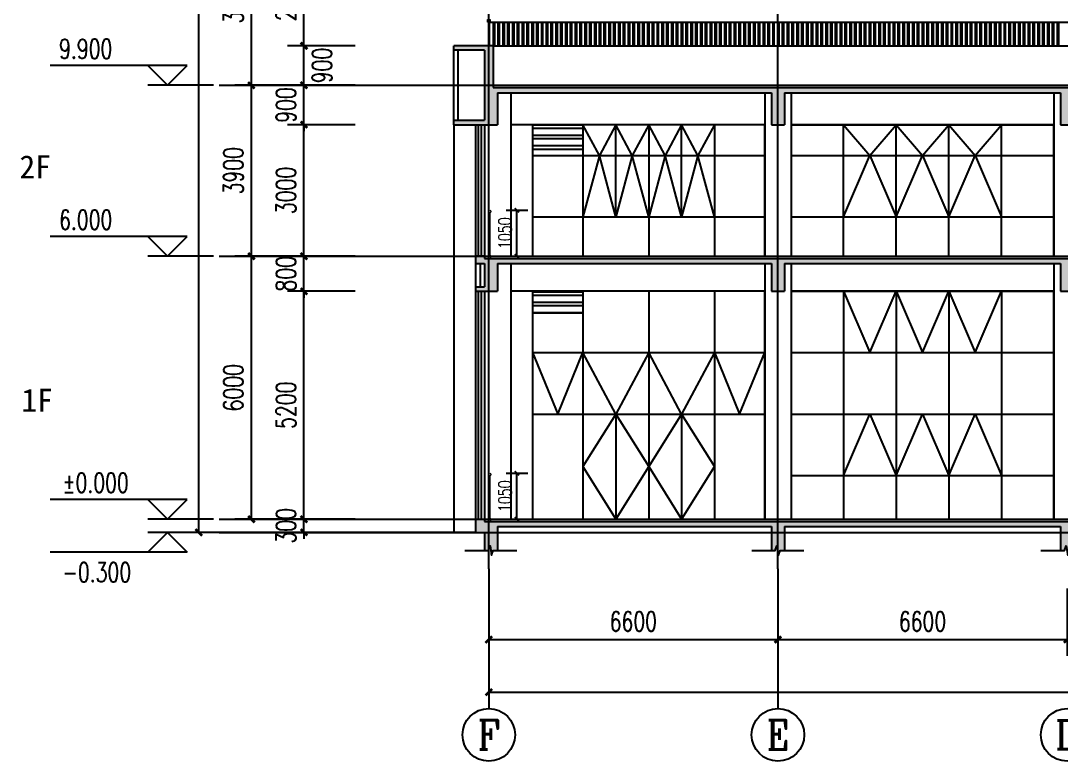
# Model space of a CAD drawing. Extents: x 1738711 to 2346805, y 1189731 to 2516152.
# Drawn here: x 2171660 to 2195406, y 1569212 to 1586102 of the extents above; entities that cross this region are included whole.
import ezdxf
from ezdxf.enums import TextEntityAlignment as Align

# ---------------------------------------------------------------- set-up
doc = ezdxf.new("R2010")
doc.units = 0
doc.header["$LTSCALE"] = 1000
doc.header["$MEASUREMENT"] = 0
for name, color, linetype, lineweight in [('_0', 7, 'Continuous', 25), ('填充', 252, 'Continuous', 5), ('栏杆', 6, 'Continuous', 15)]:
    doc.layers.add(name, color=color, linetype=linetype, lineweight=lineweight)
for name, color, linetype in [('AXIS', 3, 'Continuous'), ('AXIS_TEXT', 7, 'Continuous'), ('CONTINUOUS', 7, 'Continuous'), ('DIM_ELEV', 3, 'Continuous'), ('DIM_SYMB', 3, 'Continuous'), ('DOTE', 1, 'Continuous'), ('PUB_DIM', 3, 'Continuous'), ('PUB_TEXT', 7, 'Continuous'), ('WALL', 40, 'Continuous'), ('WINDOW', 144, 'Continuous'), ('切线', 35, 'Continuous'), ('看线', 8, 'Continuous')]:
    doc.layers.add(name, color=color, linetype=linetype)
doc.styles.add('_TCH_AXIS', font='COMPLEX', dxfattribs={"bigfont": 'GBCBIG'})
doc.styles.add('_TCH_DIM', font='SIMPLEX', dxfattribs={"bigfont": 'GBCBIG'})
doc.styles.add('_TCH_DIM_T3', font='SIMPLEX', dxfattribs={"width": 0.705882, "bigfont": 'GBCBIG'})
doc.styles.add('COMPLEX', font='COMPLEX')
doc.styles.add('STW', font='simhei_0.ttf')
doc.dimstyles.new('_TCH_ARCH&&100', dxfattribs={"dimtxt": 297.5, "dimasz": 100, "dimexe": 250, "dimexo": 300, "dimgap": 126.25, "dimtad": 1, "dimdec": 0, "dimzin": 0, "dimdsep": 46, "dimtxsty": '_TCH_DIM_T3', "dimblk": 'ARCHTICK', "dimcen": 0.09, "dimclrt": 7, "dimazin": 2, "dimtfac": 1, "dimtdec": 0, "dimtix": 1, "dimtmove": 2, "dimatfit": 3, "dimfxl": 1, "dimtolj": 1, "dimtzin": 0, "dimarcsym": 0})
doc.dimstyles.new('_TCH_ARCH&&150', dxfattribs={"dimtxt": 446.25, "dimasz": 150, "dimexe": 375, "dimexo": 450, "dimgap": 189.375, "dimtad": 1, "dimdec": 0, "dimzin": 0, "dimdsep": 46, "dimtxsty": '_TCH_DIM_T3', "dimblk": 'ARCHTICK', "dimcen": 0.09, "dimclrt": 7, "dimazin": 2, "dimtfac": 1, "dimtdec": 0, "dimtix": 1, "dimtmove": 2, "dimatfit": 3, "dimfxl": 1, "dimtolj": 1, "dimtzin": 0, "dimarcsym": 0})

# ---------------------------------------------------------------- blocks, each defined once
blk = doc.blocks.new('gdfdgdfgdfbvfcxv')
at = {"layer": '填充'}
blk.add_line((264925, -67479), (264925, -67589), dxfattribs=at)
for points in [[(264919, -67480), (264829, -67480, -1), (264829, -67468), (264919, -67468)], [(264919, -67588), (264829, -67588, 1), (264829, -67600), (264919, -67600)]]:
    blk.add_lwpolyline(points, format="xyb", dxfattribs=at)
blk.add_lwpolyline([(264911, -67634), (264911, -67434), (264919, -67434), (264919, -67634)], close=True, dxfattribs=at)
blk.add_lwpolyline([(264911, -67634), (264911, -67434), (264919, -67434), (264919, -67634)], close=True, dxfattribs=at)
for centre, radius, start, end in [((264919, -67483), 4.5, 318.23878, 90), ((264915, -67488), 9.2, 330.31985, 59.74924), ((264919, -67495), 4.5, 318.23878, 90), ((264919, -67501), 4.5, 318.23878, 90), ((264919, -67507), 4.5, 318.23878, 90), ((264919, -67513), 4.5, 318.23878, 90), ((264919, -67519), 4.5, 318.23878, 90), ((264919, -67525), 4.5, 318.23878, 90), ((264919, -67531), 4.5, 318.23878, 90), ((264919, -67537), 4.5, 318.23878, 90), ((264919, -67543), 4.5, 318.23878, 90), ((264919, -67549), 4.5, 318.23878, 90), ((264919, -67555), 4.5, 318.23878, 90), ((264919, -67561), 4.5, 318.23878, 90), ((264919, -67567), 4.5, 318.23878, 90), ((264919, -67573), 4.5, 318.23878, 90), ((264919, -67579), 4.5, 318.23878, 90), ((264919, -67585), 4.5, 269.99996, 90)]:
    blk.add_arc(centre, radius, start, end, dxfattribs=at)
blk = doc.blocks.new('ghwerGWEGWEGW')
at = {"layer": '栏杆', "color": 6, "ltscale": 100}
for points in [[(2184611, 1556743), (2184611, 1557732)], [(2184641, 1556743), (2184641, 1557732)]]:
    blk.add_lwpolyline(points, dxfattribs=at)
blk.add_circle((2184626, 1557758), 30, dxfattribs=at)
at = {"layer": 'CONTINUOUS', "xscale": -0.384000000001397, "yscale": 0.384000000001397, "zscale": 0.384000000001397, "rotation": 270}
blk.add_blockref('gdfdgdfgdfbvfcxv', (2210561, 1455012), dxfattribs=at)
blk = doc.blocks.new('jrtahreahaerhre')
at = {"layer": '看线'}
h = blk.add_hatch(dxfattribs=at)
h.set_pattern_fill('ANSI32', color=256, scale=50, angle=135, style=0)
h.set_pattern_definition([(180, (2232277, 1380763.14), (-1e-14, -238.125), []), (180, (2232197.63, 1380842.52), (-1e-14, -238.125), [])])
h.paths.add_polyline_path([(2232892, 1381096), (2231742, 1381096), (2231742, 1380596), (2232892, 1380596)])
h.paths.add_polyline_path([(2232892, 1384896), (2231742, 1384896), (2231742, 1384196), (2232892, 1384196)])
for p, q in [((2228742, 1384896), (2228742, 1381896)), ((2229492, 1382796), (2229492, 1384896)), ((2230242, 1384896), (2230242, 1381896)), ((2230992, 1382796), (2230992, 1384896)), ((2231742, 1384896), (2231742, 1381896)), ((2232892, 1384196), (2227592, 1384196)), ((2232892, 1382796), (2227592, 1382796)), ((2228742, 1381096), (2228742, 1375896)), ((2230242, 1381096), (2230242, 1375896)), ((2231742, 1381096), (2231742, 1375896)), ((2231742, 1380596), (2232892, 1380596)), ((2232892, 1379696), (2227592, 1379696)), ((2232892, 1378296), (2227592, 1378296)), ((2229492, 1378296), (2229492, 1375896)), ((2230992, 1378296), (2230992, 1375896))]:
    blk.add_line(p, q, dxfattribs=at)
for points in [[(2227592, 1384896), (2232892, 1384896), (2232892, 1381896), (2227592, 1381896)], [(2227592, 1381096), (2232892, 1381096), (2232892, 1375896), (2227592, 1375896)]]:
    blk.add_lwpolyline(points, close=True, dxfattribs=at)
for points in [[(2228742, 1384896), (2229117, 1384196), (2229492, 1384896)], [(2229492, 1384896), (2229867, 1384196), (2230242, 1384896)], [(2230242, 1384896), (2230617, 1384196), (2230992, 1384896)], [(2230992, 1384896), (2231367, 1384196), (2231742, 1384896)], [(2228742, 1382796), (2229117, 1384196), (2229492, 1382796)], [(2229492, 1382796), (2229867, 1384196), (2230242, 1382796)], [(2230242, 1382796), (2230617, 1384196), (2230992, 1382796)], [(2230992, 1382796), (2231367, 1384196), (2231742, 1382796)], [(2228742, 1379696), (2228167, 1378296), (2227592, 1379696)], [(2228742, 1379696), (2229492, 1378296), (2230242, 1379696)], [(2230242, 1379696), (2230992, 1378296), (2231742, 1379696)], [(2232892, 1379696), (2232317, 1378296), (2231742, 1379696)], [(2229492, 1378296), (2228742, 1377096), (2229492, 1375896)], [(2229492, 1378296), (2230242, 1377096), (2229492, 1375896)], [(2230992, 1378296), (2230242, 1377096), (2230992, 1375896)], [(2230992, 1378296), (2231742, 1377096), (2230992, 1375896)]]:
    blk.add_lwpolyline(points, dxfattribs=at)
blk = doc.blocks.new('_ArchTick')
at = {"color": 0, "linetype": 'ByBlock', "const_width": 0.4}
blk.add_lwpolyline([(-0.5, -0.5), (0.5, 0.5)], dxfattribs=at)
blk = doc.blocks.new('*D2326')
at = {"layer": 'Defpoints', "color": 0, "transparency": 16777216}
for p in [(2182440, 1575782), (2182983, 1575782), (2182440, 1574732)]:
    blk.add_point(p, dxfattribs=at)
at = {"layer": 'PUB_DIM', "color": 0, "lineweight": -2, "transparency": 16777216}
for p, q in [((2182740, 1575782), (2183233, 1575782)), ((2182983, 1574732), (2182983, 1575782)), ((2182740, 1574732), (2183233, 1574732))]:
    blk.add_line(p, q, dxfattribs=at)
at = {"layer": 'PUB_DIM', "color": 0, "lineweight": -2, "transparency": 16777216, "xscale": 100, "yscale": 100, "zscale": 100}
for p, rotation in [((2182983, 1575782), 90), ((2182983, 1574732), 270)]:
    blk.add_blockref('_ArchTick', p, dxfattribs=dict(at, rotation=rotation))
at = {"layer": 'PUB_DIM', "color": 7, "transparency": 16777216, "insert": (2182708, 1575257), "char_height": 297.5, "attachment_point": 5, "rotation": 90, "style": '_TCH_DIM_T3'}
blk.add_mtext('\\A1;1050', dxfattribs=at)
blk = doc.blocks.new('*D2327')
at = {"layer": 'Defpoints', "color": 0, "transparency": 16777216}
for p in [(2182440, 1581782), (2182983, 1581782), (2182440, 1580732)]:
    blk.add_point(p, dxfattribs=at)
at = {"layer": 'PUB_DIM', "color": 0, "lineweight": -2, "transparency": 16777216}
for p, q in [((2182740, 1581782), (2183233, 1581782)), ((2182983, 1580732), (2182983, 1581782)), ((2182740, 1580732), (2183233, 1580732))]:
    blk.add_line(p, q, dxfattribs=at)
at = {"layer": 'PUB_DIM', "color": 0, "lineweight": -2, "transparency": 16777216, "xscale": 100, "yscale": 100, "zscale": 100}
for p, rotation in [((2182983, 1581782), 90), ((2182983, 1580732), 270)]:
    blk.add_blockref('_ArchTick', p, dxfattribs=dict(at, rotation=rotation))
at = {"layer": 'PUB_DIM', "color": 7, "transparency": 16777216, "insert": (2182708, 1581257), "char_height": 297.5, "attachment_point": 5, "rotation": 90, "style": '_TCH_DIM_T3'}
blk.add_mtext('\\A1;1050', dxfattribs=at)
blk = doc.blocks.new('*D2331')
at = {"layer": 'AXIS', "color": 0, "lineweight": -2, "transparency": 16777216}
for p, q in [((2188941, 1573148), (2188941, 1571612)), ((2195541, 1573148), (2195541, 1571612)), ((2188941, 1571987), (2195541, 1571987))]:
    blk.add_line(p, q, dxfattribs=at)
at = {"layer": 'Defpoints', "color": 0, "transparency": 16777216}
for p in [(2188941, 1573598), (2195541, 1573598), (2195541, 1571987)]:
    blk.add_point(p, dxfattribs=at)
at = {"layer": 'AXIS', "color": 0, "lineweight": -2, "transparency": 16777216, "xscale": 150, "yscale": 150, "zscale": 150, "rotation": 180}
blk.add_blockref('_ArchTick', (2188941, 1571987), dxfattribs=at)
at = {"layer": 'AXIS', "color": 0, "lineweight": -2, "transparency": 16777216, "xscale": 150, "yscale": 150, "zscale": 150}
blk.add_blockref('_ArchTick', (2195541, 1571987), dxfattribs=at)
at = {"layer": 'AXIS', "color": 7, "transparency": 16777216, "insert": (2192241, 1572399), "char_height": 446.2, "attachment_point": 5, "style": '_TCH_DIM_T3'}
blk.add_mtext('\\A1;6600', dxfattribs=at)
blk = doc.blocks.new('*D2332')
at = {"layer": 'AXIS', "color": 0, "lineweight": -2, "transparency": 16777216}
for p, q in [((2182341, 1573148), (2182341, 1571612)), ((2188941, 1573148), (2188941, 1571612)), ((2182341, 1571987), (2188941, 1571987))]:
    blk.add_line(p, q, dxfattribs=at)
at = {"layer": 'Defpoints', "color": 0, "transparency": 16777216}
for p in [(2182341, 1573598), (2188941, 1573598), (2188941, 1571987)]:
    blk.add_point(p, dxfattribs=at)
at = {"layer": 'AXIS', "color": 0, "lineweight": -2, "transparency": 16777216, "xscale": 150, "yscale": 150, "zscale": 150, "rotation": 180}
blk.add_blockref('_ArchTick', (2182341, 1571987), dxfattribs=at)
at = {"layer": 'AXIS', "color": 0, "lineweight": -2, "transparency": 16777216, "xscale": 150, "yscale": 150, "zscale": 150}
blk.add_blockref('_ArchTick', (2188941, 1571987), dxfattribs=at)
at = {"layer": 'AXIS', "color": 7, "transparency": 16777216, "insert": (2185641, 1572399), "char_height": 446.2, "attachment_point": 5, "style": '_TCH_DIM_T3'}
blk.add_mtext('\\A1;6600', dxfattribs=at)
blk = doc.blocks.new('*D2333')
at = {"layer": 'AXIS', "color": 0, "lineweight": -2, "transparency": 16777216}
for p, q in [((2182341, 1573148), (2182341, 1570412)), ((2215341, 1573148), (2215341, 1570412)), ((2182341, 1570787), (2215341, 1570787))]:
    blk.add_line(p, q, dxfattribs=at)
at = {"layer": 'Defpoints', "color": 0, "transparency": 16777216}
for p in [(2182341, 1573598), (2215341, 1573598), (2215341, 1570787)]:
    blk.add_point(p, dxfattribs=at)
at = {"layer": 'AXIS', "color": 0, "lineweight": -2, "transparency": 16777216, "xscale": 150, "yscale": 150, "zscale": 150, "rotation": 180}
blk.add_blockref('_ArchTick', (2182341, 1570787), dxfattribs=at)
at = {"layer": 'AXIS', "color": 0, "lineweight": -2, "transparency": 16777216, "xscale": 150, "yscale": 150, "zscale": 150}
blk.add_blockref('_ArchTick', (2215341, 1570787), dxfattribs=at)
at = {"layer": 'AXIS', "color": 7, "transparency": 16777216, "insert": (2198841, 1571199), "char_height": 446.2, "attachment_point": 5, "style": '_TCH_DIM_T3'}
blk.add_mtext('\\A1;33000', dxfattribs=at)
blk = doc.blocks.new('*D2334')
at = {"layer": 'Defpoints', "color": 0, "transparency": 16777216}
for p in [(2176923, 1580732), (2178542, 1580732), (2178542, 1574732)]:
    blk.add_point(p, dxfattribs=at)
at = {"layer": 'PUB_DIM', "color": 0, "lineweight": -2, "transparency": 16777216}
for p, q in [((2178092, 1580732), (2176548, 1580732)), ((2176923, 1574732), (2176923, 1580732)), ((2178092, 1574732), (2176548, 1574732))]:
    blk.add_line(p, q, dxfattribs=at)
at = {"layer": 'PUB_DIM', "color": 0, "lineweight": -2, "transparency": 16777216, "xscale": 150, "yscale": 150, "zscale": 150}
for p, rotation in [((2176923, 1580732), 90), ((2176923, 1574732), 270)]:
    blk.add_blockref('_ArchTick', p, dxfattribs=dict(at, rotation=rotation))
at = {"layer": 'PUB_DIM', "color": 7, "transparency": 16777216, "insert": (2176511, 1577732), "char_height": 446.2, "attachment_point": 5, "rotation": 90, "style": '_TCH_DIM_T3'}
blk.add_mtext('\\A1;6000', dxfattribs=at)
blk = doc.blocks.new('*D2335')
at = {"layer": 'Defpoints', "color": 0, "transparency": 16777216}
for p in [(2176923, 1584632), (2178542, 1584632), (2178542, 1580732)]:
    blk.add_point(p, dxfattribs=at)
at = {"layer": 'PUB_DIM', "color": 0, "lineweight": -2, "transparency": 16777216}
for p, q in [((2178092, 1584632), (2176548, 1584632)), ((2176923, 1580732), (2176923, 1584632)), ((2178092, 1580732), (2176548, 1580732))]:
    blk.add_line(p, q, dxfattribs=at)
at = {"layer": 'PUB_DIM', "color": 0, "lineweight": -2, "transparency": 16777216, "xscale": 150, "yscale": 150, "zscale": 150}
for p, rotation in [((2176923, 1584632), 90), ((2176923, 1580732), 270)]:
    blk.add_blockref('_ArchTick', p, dxfattribs=dict(at, rotation=rotation))
at = {"layer": 'PUB_DIM', "color": 7, "transparency": 16777216, "insert": (2176511, 1582682), "char_height": 446.2, "attachment_point": 5, "rotation": 90, "style": '_TCH_DIM_T3'}
blk.add_mtext('\\A1;3900', dxfattribs=at)
blk = doc.blocks.new('*D2336')
at = {"layer": 'Defpoints', "color": 0, "transparency": 16777216}
for p in [(2176923, 1588532), (2178542, 1588532), (2178542, 1584632)]:
    blk.add_point(p, dxfattribs=at)
at = {"layer": 'PUB_DIM', "color": 0, "lineweight": -2, "transparency": 16777216}
for p, q in [((2178092, 1588532), (2176548, 1588532)), ((2176923, 1584632), (2176923, 1588532)), ((2178092, 1584632), (2176548, 1584632))]:
    blk.add_line(p, q, dxfattribs=at)
at = {"layer": 'PUB_DIM', "color": 0, "lineweight": -2, "transparency": 16777216, "xscale": 150, "yscale": 150, "zscale": 150}
for p, rotation in [((2176923, 1588532), 90), ((2176923, 1584632), 270)]:
    blk.add_blockref('_ArchTick', p, dxfattribs=dict(at, rotation=rotation))
at = {"layer": 'PUB_DIM', "color": 7, "transparency": 16777216, "insert": (2176511, 1586582), "char_height": 446.2, "attachment_point": 5, "rotation": 90, "style": '_TCH_DIM_T3'}
blk.add_mtext('\\A1;3900', dxfattribs=at)
blk = doc.blocks.new('*D2346')
at = {"layer": 'Defpoints', "color": 0, "transparency": 16777216}
for p in [(2175723, 1622732), (2179742, 1622732), (2179742, 1574432)]:
    blk.add_point(p, dxfattribs=at)
at = {"layer": 'PUB_DIM', "color": 0, "lineweight": -2, "transparency": 16777216}
for p, q in [((2179292, 1622732), (2175348, 1622732)), ((2175723, 1574432), (2175723, 1622732)), ((2179292, 1574432), (2175348, 1574432))]:
    blk.add_line(p, q, dxfattribs=at)
at = {"layer": 'PUB_DIM', "color": 0, "lineweight": -2, "transparency": 16777216, "xscale": 150, "yscale": 150, "zscale": 150}
for p, rotation in [((2175723, 1622732), 90), ((2175723, 1574432), 270)]:
    blk.add_blockref('_ArchTick', p, dxfattribs=dict(at, rotation=rotation))
at = {"layer": 'PUB_DIM', "color": 7, "transparency": 16777216, "insert": (2175311, 1598582), "char_height": 446.2, "attachment_point": 5, "rotation": 90, "style": '_TCH_DIM_T3'}
blk.add_mtext('\\A1;48300', dxfattribs=at)
blk = doc.blocks.new('*D2347')
at = {"layer": 'Defpoints', "color": 0, "transparency": 16777216}
for p in [(2178123, 1574732), (2179742, 1574732), (2179742, 1574432)]:
    blk.add_point(p, dxfattribs=at)
at = {"layer": 'PUB_DIM', "color": 0, "lineweight": -2, "transparency": 16777216}
for p, q in [((2178123, 1574732), (2178123, 1574882)), ((2179292, 1574732), (2177748, 1574732)), ((2178123, 1574432), (2178123, 1574732)), ((2179292, 1574432), (2177748, 1574432)), ((2178123, 1574432), (2178123, 1574282))]:
    blk.add_line(p, q, dxfattribs=at)
at = {"layer": 'PUB_DIM', "color": 0, "lineweight": -2, "transparency": 16777216, "xscale": 150, "yscale": 150, "zscale": 150}
for p, rotation in [((2178123, 1574732), 270), ((2178123, 1574432), 90)]:
    blk.add_blockref('_ArchTick', p, dxfattribs=dict(at, rotation=rotation))
at = {"layer": 'PUB_DIM', "color": 7, "transparency": 16777216, "insert": (2177711, 1574582), "char_height": 446.2, "attachment_point": 5, "rotation": 90, "style": '_TCH_DIM_T3'}
blk.add_mtext('\\A1;300', dxfattribs=at)
blk = doc.blocks.new('*D2348')
at = {"layer": 'Defpoints', "color": 0, "transparency": 16777216}
for p in [(2178123, 1579932), (2179742, 1579932), (2179742, 1574732)]:
    blk.add_point(p, dxfattribs=at)
at = {"layer": 'PUB_DIM', "color": 0, "lineweight": -2, "transparency": 16777216}
for p, q in [((2179292, 1579932), (2177748, 1579932)), ((2178123, 1574732), (2178123, 1579932)), ((2179292, 1574732), (2177748, 1574732))]:
    blk.add_line(p, q, dxfattribs=at)
at = {"layer": 'PUB_DIM', "color": 0, "lineweight": -2, "transparency": 16777216, "xscale": 150, "yscale": 150, "zscale": 150}
for p, rotation in [((2178123, 1579932), 90), ((2178123, 1574732), 270)]:
    blk.add_blockref('_ArchTick', p, dxfattribs=dict(at, rotation=rotation))
at = {"layer": 'PUB_DIM', "color": 7, "transparency": 16777216, "insert": (2177711, 1577332), "char_height": 446.2, "attachment_point": 5, "rotation": 90, "style": '_TCH_DIM_T3'}
blk.add_mtext('\\A1;5200', dxfattribs=at)
blk = doc.blocks.new('*D2349')
at = {"layer": 'Defpoints', "color": 0, "transparency": 16777216}
for p in [(2178123, 1580732), (2179742, 1580732), (2179742, 1579932)]:
    blk.add_point(p, dxfattribs=at)
at = {"layer": 'PUB_DIM', "color": 0, "lineweight": -2, "transparency": 16777216}
for p, q in [((2178123, 1580732), (2178123, 1580882)), ((2179292, 1580732), (2177748, 1580732)), ((2178123, 1579932), (2178123, 1580732)), ((2179292, 1579932), (2177748, 1579932)), ((2178123, 1579932), (2178123, 1579782))]:
    blk.add_line(p, q, dxfattribs=at)
at = {"layer": 'PUB_DIM', "color": 0, "lineweight": -2, "transparency": 16777216, "xscale": 150, "yscale": 150, "zscale": 150}
for p, rotation in [((2178123, 1580732), 270), ((2178123, 1579932), 90)]:
    blk.add_blockref('_ArchTick', p, dxfattribs=dict(at, rotation=rotation))
at = {"layer": 'PUB_DIM', "color": 7, "transparency": 16777216, "insert": (2177711, 1580332), "char_height": 446.2, "attachment_point": 5, "rotation": 90, "style": '_TCH_DIM_T3'}
blk.add_mtext('\\A1;800', dxfattribs=at)
blk = doc.blocks.new('*D2350')
at = {"layer": 'Defpoints', "color": 0, "transparency": 16777216}
for p in [(2178123, 1583732), (2179742, 1583732), (2179742, 1580732)]:
    blk.add_point(p, dxfattribs=at)
at = {"layer": 'PUB_DIM', "color": 0, "lineweight": -2, "transparency": 16777216}
for p, q in [((2179292, 1583732), (2177748, 1583732)), ((2178123, 1580732), (2178123, 1583732)), ((2179292, 1580732), (2177748, 1580732))]:
    blk.add_line(p, q, dxfattribs=at)
at = {"layer": 'PUB_DIM', "color": 0, "lineweight": -2, "transparency": 16777216, "xscale": 150, "yscale": 150, "zscale": 150}
for p, rotation in [((2178123, 1583732), 90), ((2178123, 1580732), 270)]:
    blk.add_blockref('_ArchTick', p, dxfattribs=dict(at, rotation=rotation))
at = {"layer": 'PUB_DIM', "color": 7, "transparency": 16777216, "insert": (2177711, 1582232), "char_height": 446.2, "attachment_point": 5, "rotation": 90, "style": '_TCH_DIM_T3'}
blk.add_mtext('\\A1;3000', dxfattribs=at)
blk = doc.blocks.new('*D2351')
at = {"layer": 'Defpoints', "color": 0, "transparency": 16777216}
for p in [(2178123, 1584632), (2179742, 1584632), (2179742, 1583732)]:
    blk.add_point(p, dxfattribs=at)
at = {"layer": 'PUB_DIM', "color": 0, "lineweight": -2, "transparency": 16777216}
for p, q in [((2179292, 1584632), (2177748, 1584632)), ((2178123, 1584632), (2178123, 1584782)), ((2178123, 1583732), (2178123, 1584632)), ((2179292, 1583732), (2177748, 1583732)), ((2178123, 1583732), (2178123, 1583582))]:
    blk.add_line(p, q, dxfattribs=at)
at = {"layer": 'PUB_DIM', "color": 0, "lineweight": -2, "transparency": 16777216, "xscale": 150, "yscale": 150, "zscale": 150}
for p, rotation in [((2178123, 1584632), 270), ((2178123, 1583732), 90)]:
    blk.add_blockref('_ArchTick', p, dxfattribs=dict(at, rotation=rotation))
at = {"layer": 'PUB_DIM', "color": 7, "transparency": 16777216, "insert": (2177711, 1584182), "char_height": 446.2, "attachment_point": 5, "rotation": 90, "style": '_TCH_DIM_T3'}
blk.add_mtext('\\A1;900', dxfattribs=at)
blk = doc.blocks.new('*D2352')
at = {"layer": 'Defpoints', "color": 0, "transparency": 16777216}
for p in [(2178123, 1585532), (2179742, 1585532), (2179742, 1584632)]:
    blk.add_point(p, dxfattribs=at)
at = {"layer": 'PUB_DIM', "color": 0, "lineweight": -2, "transparency": 16777216}
for p, q in [((2179292, 1585532), (2177748, 1585532)), ((2178123, 1584632), (2178123, 1585532)), ((2179292, 1584632), (2177748, 1584632))]:
    blk.add_line(p, q, dxfattribs=at)
at = {"layer": 'PUB_DIM', "color": 0, "lineweight": -2, "transparency": 16777216, "xscale": 150, "yscale": 150, "zscale": 150}
for p, rotation in [((2178123, 1585532), 90), ((2178123, 1584632), 270)]:
    blk.add_blockref('_ArchTick', p, dxfattribs=dict(at, rotation=rotation))
at = {"layer": 'PUB_DIM', "color": 7, "transparency": 16777216, "insert": (2178536, 1585082), "char_height": 446.2, "attachment_point": 5, "rotation": 90, "style": '_TCH_DIM_T3'}
blk.add_mtext('\\A1;900', dxfattribs=at)
blk = doc.blocks.new('*D2353')
at = {"layer": 'Defpoints', "color": 0, "transparency": 16777216}
for p in [(2178123, 1587732), (2179742, 1587732), (2179742, 1585532)]:
    blk.add_point(p, dxfattribs=at)
at = {"layer": 'PUB_DIM', "color": 0, "lineweight": -2, "transparency": 16777216}
for p, q in [((2179292, 1587732), (2177748, 1587732)), ((2178123, 1585532), (2178123, 1587732)), ((2179292, 1585532), (2177748, 1585532))]:
    blk.add_line(p, q, dxfattribs=at)
at = {"layer": 'PUB_DIM', "color": 0, "lineweight": -2, "transparency": 16777216, "xscale": 150, "yscale": 150, "zscale": 150}
for p, rotation in [((2178123, 1587732), 90), ((2178123, 1585532), 270)]:
    blk.add_blockref('_ArchTick', p, dxfattribs=dict(at, rotation=rotation))
at = {"layer": 'PUB_DIM', "color": 7, "transparency": 16777216, "insert": (2177711, 1586632), "char_height": 446.2, "attachment_point": 5, "rotation": 90, "style": '_TCH_DIM_T3'}
blk.add_mtext('\\A1;2200', dxfattribs=at)
blk = doc.blocks.new('_AXISO')
blk.add_circle((0, 0), 0.5)
at = {"layer": 'AXIS_TEXT', "style": 'COMPLEX', "width": 1.041667}
blk.add_attdef('A', text='', height=0.56, dxfattribs=at).set_placement((-0.25, -0.28), (0.25, -0.28), align=Align.FIT)

msp = doc.modelspace()

# ---------------------------------------------------------------- hatches: boundary and pattern name
at = {"layer": '填充'}
for points in [[(2181540.8, 1583732.3), (2181540.8, 1583832.3), (2182240.8, 1583832.3), (2182240.8, 1585432.3), (2181540.8, 1585432.3), (2181540.8, 1585532.3), (2182440.8, 1585532.3), (2182440.8, 1584582.3), (2215240.8, 1584582.3), (2215240.8, 1585532.3), (2216140.8, 1585532.3), (2216140.8, 1585432.3), (2215440.8, 1585432.3), (2215440.8, 1583832.3), (2216140.8, 1583832.3), (2216140.8, 1583732.3), (2215140.8, 1583732.3), (2215140.8, 1584462.3), (2208890.8, 1584462.3), (2208890.8, 1583732.3), (2208590.8, 1583732.3), (2208590.8, 1584462.3), (2202290.8, 1584462.3), (2202290.8, 1583732.3), (2201990.8, 1583732.3), (2201990.8, 1584462.3), (2195690.8, 1584462.3), (2195690.8, 1583732.3), (2195390.8, 1583732.3), (2195390.8, 1584462.3), (2189090.8, 1584462.3), (2189090.8, 1583859.8), (2189090.8, 1583732.3), (2188790.8, 1583732.3), (2188790.8, 1584462.3), (2182540.8, 1584462.3), (2182540.8, 1583732.3)], [(2182040.8, 1579932.3), (2182040.8, 1580032.3), (2182240.8, 1580032.3), (2182240.8, 1580562.3), (2182040.8, 1580562.3), (2182040.8, 1580732.3), (2182240.8, 1580732.3), (2182240.8, 1580682.3), (2215440.8, 1580682.3), (2215440.8, 1580732.3), (2215640.8, 1580732.3), (2215640.8, 1580562.3), (2215440.8, 1580562.3), (2215440.8, 1580032.3), (2215640.8, 1580032.3), (2215640.8, 1579932.3), (2215140.8, 1579932.3), (2215140.8, 1580562.3), (2208890.8, 1580562.3), (2208890.8, 1579932.3), (2208590.8, 1579932.3), (2208590.8, 1580562.3), (2202290.8, 1580562.3), (2202290.8, 1579932.3), (2201990.8, 1579932.3), (2201990.8, 1580562.3), (2195690.8, 1580562.3), (2195690.8, 1579932.3), (2195390.8, 1579932.3), (2195390.8, 1580562.3), (2189090.8, 1580562.3), (2189090.8, 1579932.3), (2188790.8, 1579932.3), (2188790.8, 1580562.3), (2182540.8, 1580562.3), (2182540.8, 1579932.3)], [(2182240.8, 1574019.8), (2182240.8, 1574432.3), (2182040.8, 1574432.3), (2182040.8, 1574732.3), (2182240.8, 1574732.3), (2182240.8, 1574682.3), (2215440.8, 1574682.3), (2215440.8, 1574732.3), (2215640.8, 1574732.3), (2215640.8, 1574432.3), (2215440.8, 1574432.3), (2215440.8, 1574019.8), (2215140.8, 1574019.8), (2215140.8, 1574562.3), (2208890.8, 1574562.3), (2208890.8, 1574019.8), (2208590.8, 1574019.8), (2208590.8, 1574562.3), (2202290.8, 1574562.3), (2202290.8, 1574019.8), (2201990.8, 1574019.8), (2201990.8, 1574562.3), (2195690.8, 1574562.3), (2195690.8, 1574019.8), (2195390.8, 1574019.8), (2195390.8, 1574562.3), (2189090.8, 1574562.3), (2189090.8, 1574019.8), (2188790.8, 1574019.8), (2188790.8, 1574562.3), (2182540.8, 1574562.3), (2182540.8, 1574019.8)]]:
    msp.add_hatch(color=256, dxfattribs=at).paths.add_polyline_path(points)

# ---------------------------------------------------------------- linework, layer by layer
at = {"layer": 'AXIS'}
for p, q in [((2182340.8, 1573598.1), (2182340.8, 1570411.8)), ((2188940.8, 1573598.1), (2188940.8, 1570411.8))]:
    msp.add_line(p, q, dxfattribs=at)
at = {"layer": 'DIM_ELEV'}
for p, q in [((2175459.3, 1585082.3), (2172327.3, 1585082.3)), ((2175009.3, 1584632.3), (2174559.3, 1585082.3)), ((2175009.3, 1584632.3), (2175459.3, 1585082.3)), ((2176059.3, 1584632.3), (2174559.3, 1584632.3)), ((2175459.3, 1581182.3), (2172327.3, 1581182.3)), ((2175009.3, 1580732.3), (2174559.3, 1581182.3)), ((2175009.3, 1580732.3), (2175459.3, 1581182.3)), ((2176059.3, 1580732.3), (2174559.3, 1580732.3)), ((2175459.3, 1575182.3), (2172327.3, 1575182.3)), ((2175009.3, 1574732.3), (2174559.3, 1575182.3)), ((2175009.3, 1574732.3), (2175459.3, 1575182.3)), ((2176059.3, 1574732.3), (2174559.3, 1574732.3)), ((2175009.3, 1574432.3), (2174559.3, 1573982.3)), ((2176059.3, 1574432.3), (2174559.3, 1574432.3)), ((2175009.3, 1574432.3), (2175459.3, 1573982.3)), ((2175459.3, 1573982.3), (2172327.3, 1573982.3))]:
    msp.add_line(p, q, dxfattribs=at)
at = {"layer": 'DIM_SYMB'}
for points in [[(2181792.9, 1574019.8), (2182331.1, 1574019.8), (2182369.4, 1574124.8), (2182406.4, 1573914.8), (2182443.6, 1574019.8), (2182981.9, 1574019.8)], [(2188342.9, 1574019.8), (2188881.1, 1574019.8), (2188919.4, 1574124.8), (2188956.4, 1573914.8), (2188993.6, 1574019.8), (2189531.9, 1574019.8)], [(2194942.9, 1574019.8), (2195481.1, 1574019.8), (2195519.4, 1574124.8), (2195556.4, 1573914.8), (2195593.6, 1574019.8), (2196131.9, 1574019.8)]]:
    msp.add_lwpolyline(points, dxfattribs=at)
at = {"layer": 'DOTE'}
for p, q in [((2182340.8, 1573598.1), (2182340.8, 1622732.3)), ((2188940.8, 1573598.1), (2188940.8, 1622732.3)), ((2176186.2, 1584632.3), (2217760.6, 1584632.3)), ((2176186.2, 1580732.3), (2217760.6, 1580732.3)), ((2176186.2, 1574732.3), (2217760.6, 1574732.3)), ((2176186.2, 1574432.3), (2217760.6, 1574432.3))]:
    msp.add_line(p, q, dxfattribs=at)
at = {"layer": 'WALL'}
for p, q in [((2182440.8, 1585532.3), (2181540.8, 1585532.3)), ((2181540.8, 1583732.3), (2181540.8, 1585532.3)), ((2182440.8, 1585532.3), (2182440.8, 1584582.3)), ((2182240.8, 1585432.3), (2181540.8, 1585432.3)), ((2181640.8, 1583832.3), (2181640.8, 1585432.3)), ((2182240.8, 1585432.3), (2182240.8, 1583832.3)), ((2182440.8, 1584582.3), (2215240.8, 1584582.3)), ((2182540.8, 1584462.3), (2182540.8, 1583732.3)), ((2182540.8, 1584462.3), (2188790.8, 1584462.3)), ((2188790.8, 1584462.3), (2188790.8, 1583732.3)), ((2189090.8, 1584462.3), (2189090.8, 1583732.3)), ((2189090.8, 1584462.3), (2195390.8, 1584462.3)), ((2195390.8, 1584462.3), (2195390.8, 1583732.3)), ((2181540.8, 1583832.3), (2182240.8, 1583832.3)), ((2181540.8, 1583732.3), (2182540.8, 1583732.3)), ((2188790.8, 1583732.3), (2189090.8, 1583732.3)), ((2195390.8, 1583732.3), (2195690.8, 1583732.3)), ((2182240.8, 1580732.3), (2182040.8, 1580732.3)), ((2182040.8, 1580732.3), (2182040.8, 1579932.3)), ((2182040.8, 1580562.3), (2182240.8, 1580562.3)), ((2182140.8, 1580562.3), (2182140.8, 1580032.3)), ((2182240.8, 1580732.3), (2182240.8, 1580682.3)), ((2182240.8, 1580682.3), (2215440.8, 1580682.3)), ((2182240.8, 1580562.3), (2182240.8, 1580032.3)), ((2182540.8, 1580562.3), (2182540.8, 1579932.3)), ((2182540.8, 1580562.3), (2188790.8, 1580562.3)), ((2188790.8, 1580562.3), (2188790.8, 1579932.3)), ((2189090.8, 1580562.3), (2189090.8, 1579932.3)), ((2189090.8, 1580562.3), (2195390.8, 1580562.3)), ((2195390.8, 1580562.3), (2195390.8, 1579932.3)), ((2182040.8, 1580032.3), (2182240.8, 1580032.3)), ((2182040.8, 1579932.3), (2182540.8, 1579932.3)), ((2188790.8, 1579932.3), (2189090.8, 1579932.3)), ((2195390.8, 1579932.3), (2195690.8, 1579932.3)), ((2182040.8, 1574732.3), (2182040.8, 1574432.3)), ((2182040.8, 1574732.3), (2182240.8, 1574732.3)), ((2182240.8, 1574732.3), (2182240.8, 1574682.3)), ((2182240.8, 1574682.3), (2215440.8, 1574682.3)), ((2182040.8, 1574432.3), (2182240.8, 1574432.3)), ((2182240.8, 1574432.3), (2182240.8, 1574019.8)), ((2182540.8, 1574562.3), (2188790.8, 1574562.3)), ((2182540.8, 1574562.3), (2182540.8, 1574019.8)), ((2188790.8, 1574562.3), (2188790.8, 1574019.8)), ((2189090.8, 1574562.3), (2189090.8, 1574019.8)), ((2189090.8, 1574562.3), (2195390.8, 1574562.3)), ((2195390.8, 1574562.3), (2195390.8, 1574019.8))]:
    msp.add_line(p, q, dxfattribs=at)
at = {"layer": 'WINDOW'}
for p, q in [((2182040.8, 1583732.3), (2182040.8, 1580732.3)), ((2182107.5, 1580732.3), (2182107.5, 1583732.3)), ((2182174.1, 1580732.3), (2182174.1, 1583732.3)), ((2182240.8, 1583732.3), (2182240.8, 1580732.3)), ((2182040.8, 1579932.3), (2182040.8, 1574732.3)), ((2182107.5, 1574732.3), (2182107.5, 1579932.3)), ((2182174.1, 1574732.3), (2182174.1, 1579932.3)), ((2182240.8, 1579932.3), (2182240.8, 1574732.3))]:
    msp.add_line(p, q, dxfattribs=at)
at = {"layer": '切线'}
for p, q in [((2182240.8, 1580732.3), (2215640.8, 1580732.3)), ((2182240.8, 1574732.3), (2215640.8, 1574732.3))]:
    msp.add_line(p, q, dxfattribs=at)
at = {"layer": '切线', "const_width": 50}
msp.add_lwpolyline([(2182040.8, 1574432.3), (2176186.2, 1574432.3)], dxfattribs=at)
at = {"layer": '栏杆'}
for p, q in [((2182325.8, 1586072.3), (2182325.8, 1585532.3)), ((2182355.8, 1586072.3), (2182355.8, 1585532.3))]:
    msp.add_line(p, q, dxfattribs=at)
msp.add_lwpolyline([(2182310.8, 1586132.3), (2182370.8, 1586132.3), (2182370.8, 1586072.3), (2182310.8, 1586072.3)], close=True, dxfattribs=at)
at = {"layer": '看线'}
for p, q in [((2182370.8, 1586072.3), (2197140.8, 1586072.3)), ((2182440.8, 1586072.3), (2182440.8, 1585532.3)), ((2182470.8, 1586072.3), (2182470.8, 1585532.3)), ((2182550.8, 1586072.3), (2182550.8, 1585532.3)), ((2182580.8, 1586072.3), (2182580.8, 1585532.3)), ((2182660.8, 1586072.3), (2182660.8, 1585532.3)), ((2182690.8, 1586072.3), (2182690.8, 1585532.3)), ((2182770.8, 1586072.3), (2182770.8, 1585532.3)), ((2182800.8, 1586072.3), (2182800.8, 1585532.3)), ((2182880.8, 1586072.3), (2182880.8, 1585532.3)), ((2182910.8, 1586072.3), (2182910.8, 1585532.3)), ((2182990.8, 1586072.3), (2182990.8, 1585532.3)), ((2183020.8, 1586072.3), (2183020.8, 1585532.3)), ((2183100.8, 1586072.3), (2183100.8, 1585532.3)), ((2183130.8, 1586072.3), (2183130.8, 1585532.3)), ((2183210.8, 1586072.3), (2183210.8, 1585532.3)), ((2183240.8, 1586072.3), (2183240.8, 1585532.3)), ((2183320.8, 1586072.3), (2183320.8, 1585532.3)), ((2183350.8, 1586072.3), (2183350.8, 1585532.3)), ((2183430.8, 1586072.3), (2183430.8, 1585532.3)), ((2183460.8, 1586072.3), (2183460.8, 1585532.3)), ((2183540.8, 1586072.3), (2183540.8, 1585532.3)), ((2183570.8, 1586072.3), (2183570.8, 1585532.3)), ((2183650.8, 1586072.3), (2183650.8, 1585532.3)), ((2183680.8, 1586072.3), (2183680.8, 1585532.3)), ((2183760.8, 1586072.3), (2183760.8, 1585532.3)), ((2183790.8, 1586072.3), (2183790.8, 1585532.3)), ((2183870.8, 1586072.3), (2183870.8, 1585532.3)), ((2183900.8, 1586072.3), (2183900.8, 1585532.3)), ((2183980.8, 1586072.3), (2183980.8, 1585532.3)), ((2184010.8, 1586072.3), (2184010.8, 1585532.3)), ((2184090.8, 1586072.3), (2184090.8, 1585532.3)), ((2184120.8, 1586072.3), (2184120.8, 1585532.3)), ((2184200.8, 1586072.3), (2184200.8, 1585532.3)), ((2184230.8, 1586072.3), (2184230.8, 1585532.3)), ((2184310.8, 1586072.3), (2184310.8, 1585532.3)), ((2184340.8, 1586072.3), (2184340.8, 1585532.3)), ((2184420.8, 1586072.3), (2184420.8, 1585532.3)), ((2184450.8, 1586072.3), (2184450.8, 1585532.3)), ((2184530.8, 1586072.3), (2184530.8, 1585532.3)), ((2184560.8, 1586072.3), (2184560.8, 1585532.3)), ((2184640.8, 1586072.3), (2184640.8, 1585532.3)), ((2184670.8, 1586072.3), (2184670.8, 1585532.3)), ((2184750.8, 1586072.3), (2184750.8, 1585532.3)), ((2184780.8, 1586072.3), (2184780.8, 1585532.3)), ((2184860.8, 1586072.3), (2184860.8, 1585532.3)), ((2184890.8, 1586072.3), (2184890.8, 1585532.3)), ((2184970.8, 1586072.3), (2184970.8, 1585532.3)), ((2185000.8, 1586072.3), (2185000.8, 1585532.3)), ((2185080.8, 1586072.3), (2185080.8, 1585532.3)), ((2185110.8, 1586072.3), (2185110.8, 1585532.3)), ((2185190.8, 1586072.3), (2185190.8, 1585532.3)), ((2185220.8, 1586072.3), (2185220.8, 1585532.3)), ((2185300.8, 1586072.3), (2185300.8, 1585532.3)), ((2185330.8, 1586072.3), (2185330.8, 1585532.3)), ((2185410.8, 1586072.3), (2185410.8, 1585532.3)), ((2185440.8, 1586072.3), (2185440.8, 1585532.3)), ((2185520.8, 1586072.3), (2185520.8, 1585532.3)), ((2185550.8, 1586072.3), (2185550.8, 1585532.3)), ((2185630.8, 1586072.3), (2185630.8, 1585532.3)), ((2185660.8, 1586072.3), (2185660.8, 1585532.3)), ((2185740.8, 1586072.3), (2185740.8, 1585532.3)), ((2185770.8, 1586072.3), (2185770.8, 1585532.3)), ((2185850.8, 1586072.3), (2185850.8, 1585532.3)), ((2185880.8, 1586072.3), (2185880.8, 1585532.3)), ((2185960.8, 1586072.3), (2185960.8, 1585532.3)), ((2185990.8, 1586072.3), (2185990.8, 1585532.3)), ((2186070.8, 1586072.3), (2186070.8, 1585532.3)), ((2186100.8, 1586072.3), (2186100.8, 1585532.3)), ((2186180.8, 1586072.3), (2186180.8, 1585532.3)), ((2186210.8, 1586072.3), (2186210.8, 1585532.3)), ((2186290.8, 1586072.3), (2186290.8, 1585532.3)), ((2186320.8, 1586072.3), (2186320.8, 1585532.3)), ((2186400.8, 1586072.3), (2186400.8, 1585532.3)), ((2186430.8, 1586072.3), (2186430.8, 1585532.3)), ((2186510.8, 1586072.3), (2186510.8, 1585532.3)), ((2186540.8, 1586072.3), (2186540.8, 1585532.3)), ((2186620.8, 1586072.3), (2186620.8, 1585532.3)), ((2186650.8, 1586072.3), (2186650.8, 1585532.3)), ((2186730.8, 1586072.3), (2186730.8, 1585532.3)), ((2186760.8, 1586072.3), (2186760.8, 1585532.3)), ((2186840.8, 1586072.3), (2186840.8, 1585532.3)), ((2186870.8, 1586072.3), (2186870.8, 1585532.3)), ((2186950.8, 1586072.3), (2186950.8, 1585532.3)), ((2186980.8, 1586072.3), (2186980.8, 1585532.3)), ((2187060.8, 1586072.3), (2187060.8, 1585532.3)), ((2187090.8, 1586072.3), (2187090.8, 1585532.3)), ((2187170.8, 1586072.3), (2187170.8, 1585532.3)), ((2187200.8, 1586072.3), (2187200.8, 1585532.3)), ((2187280.8, 1586072.3), (2187280.8, 1585532.3)), ((2187310.8, 1586072.3), (2187310.8, 1585532.3)), ((2187390.8, 1586072.3), (2187390.8, 1585532.3)), ((2187420.8, 1586072.3), (2187420.8, 1585532.3)), ((2187500.8, 1586072.3), (2187500.8, 1585532.3)), ((2187530.8, 1586072.3), (2187530.8, 1585532.3)), ((2187610.8, 1586072.3), (2187610.8, 1585532.3)), ((2187640.8, 1586072.3), (2187640.8, 1585532.3)), ((2187720.8, 1586072.3), (2187720.8, 1585532.3)), ((2187750.8, 1586072.3), (2187750.8, 1585532.3)), ((2187830.8, 1586072.3), (2187830.8, 1585532.3)), ((2187860.8, 1586072.3), (2187860.8, 1585532.3)), ((2187940.8, 1586072.3), (2187940.8, 1585532.3)), ((2187970.8, 1586072.3), (2187970.8, 1585532.3)), ((2188050.8, 1586072.3), (2188050.8, 1585532.3)), ((2188080.8, 1586072.3), (2188080.8, 1585532.3)), ((2188160.8, 1586072.3), (2188160.8, 1585532.3)), ((2188190.8, 1586072.3), (2188190.8, 1585532.3)), ((2188270.8, 1586072.3), (2188270.8, 1585532.3)), ((2188300.8, 1586072.3), (2188300.8, 1585532.3)), ((2188380.8, 1586072.3), (2188380.8, 1585532.3)), ((2188410.8, 1586072.3), (2188410.8, 1585532.3)), ((2188490.8, 1586072.3), (2188490.8, 1585532.3)), ((2188520.8, 1586072.3), (2188520.8, 1585532.3)), ((2188600.8, 1586072.3), (2188600.8, 1585532.3)), ((2188630.8, 1586072.3), (2188630.8, 1585532.3)), ((2188710.8, 1586072.3), (2188710.8, 1585532.3)), ((2188740.8, 1586072.3), (2188740.8, 1585532.3)), ((2188820.8, 1586072.3), (2188820.8, 1585532.3)), ((2188850.8, 1586072.3), (2188850.8, 1585532.3)), ((2188930.8, 1586072.3), (2188930.8, 1585532.3)), ((2188960.8, 1586072.3), (2188960.8, 1585532.3)), ((2189040.8, 1586072.3), (2189040.8, 1585532.3)), ((2189070.8, 1586072.3), (2189070.8, 1585532.3)), ((2189150.8, 1586072.3), (2189150.8, 1585532.3)), ((2189180.8, 1586072.3), (2189180.8, 1585532.3)), ((2189260.8, 1586072.3), (2189260.8, 1585532.3)), ((2189290.8, 1586072.3), (2189290.8, 1585532.3)), ((2189370.8, 1586072.3), (2189370.8, 1585532.3)), ((2189400.8, 1586072.3), (2189400.8, 1585532.3)), ((2189480.8, 1586072.3), (2189480.8, 1585532.3)), ((2189510.8, 1586072.3), (2189510.8, 1585532.3)), ((2189590.8, 1586072.3), (2189590.8, 1585532.3)), ((2189620.8, 1586072.3), (2189620.8, 1585532.3)), ((2189700.8, 1586072.3), (2189700.8, 1585532.3)), ((2189730.8, 1586072.3), (2189730.8, 1585532.3)), ((2189810.8, 1586072.3), (2189810.8, 1585532.3)), ((2189840.8, 1586072.3), (2189840.8, 1585532.3)), ((2189920.8, 1586072.3), (2189920.8, 1585532.3)), ((2189950.8, 1586072.3), (2189950.8, 1585532.3)), ((2190030.8, 1586072.3), (2190030.8, 1585532.3)), ((2190060.8, 1586072.3), (2190060.8, 1585532.3)), ((2190140.8, 1586072.3), (2190140.8, 1585532.3)), ((2190170.8, 1586072.3), (2190170.8, 1585532.3)), ((2190250.8, 1586072.3), (2190250.8, 1585532.3)), ((2190280.8, 1586072.3), (2190280.8, 1585532.3)), ((2190360.8, 1586072.3), (2190360.8, 1585532.3)), ((2190390.8, 1586072.3), (2190390.8, 1585532.3)), ((2190470.8, 1586072.3), (2190470.8, 1585532.3)), ((2190500.8, 1586072.3), (2190500.8, 1585532.3)), ((2190580.8, 1586072.3), (2190580.8, 1585532.3)), ((2190610.8, 1586072.3), (2190610.8, 1585532.3)), ((2190690.8, 1586072.3), (2190690.8, 1585532.3)), ((2190720.8, 1586072.3), (2190720.8, 1585532.3)), ((2190800.8, 1586072.3), (2190800.8, 1585532.3)), ((2190830.8, 1586072.3), (2190830.8, 1585532.3)), ((2190910.8, 1586072.3), (2190910.8, 1585532.3)), ((2190940.8, 1586072.3), (2190940.8, 1585532.3)), ((2191020.8, 1586072.3), (2191020.8, 1585532.3)), ((2191050.8, 1586072.3), (2191050.8, 1585532.3)), ((2191130.8, 1586072.3), (2191130.8, 1585532.3)), ((2191160.8, 1586072.3), (2191160.8, 1585532.3)), ((2191240.8, 1586072.3), (2191240.8, 1585532.3)), ((2191270.8, 1586072.3), (2191270.8, 1585532.3)), ((2191350.8, 1586072.3), (2191350.8, 1585532.3)), ((2191380.8, 1586072.3), (2191380.8, 1585532.3)), ((2191460.8, 1586072.3), (2191460.8, 1585532.3)), ((2191490.8, 1586072.3), (2191490.8, 1585532.3)), ((2191570.8, 1586072.3), (2191570.8, 1585532.3)), ((2191600.8, 1586072.3), (2191600.8, 1585532.3)), ((2191680.8, 1586072.3), (2191680.8, 1585532.3)), ((2191710.8, 1586072.3), (2191710.8, 1585532.3)), ((2191790.8, 1586072.3), (2191790.8, 1585532.3)), ((2191820.8, 1586072.3), (2191820.8, 1585532.3)), ((2191900.8, 1586072.3), (2191900.8, 1585532.3)), ((2191930.8, 1586072.3), (2191930.8, 1585532.3)), ((2192010.8, 1586072.3), (2192010.8, 1585532.3)), ((2192040.8, 1586072.3), (2192040.8, 1585532.3)), ((2192120.8, 1586072.3), (2192120.8, 1585532.3)), ((2192150.8, 1586072.3), (2192150.8, 1585532.3)), ((2192230.8, 1586072.3), (2192230.8, 1585532.3)), ((2192260.8, 1586072.3), (2192260.8, 1585532.3)), ((2192340.8, 1586072.3), (2192340.8, 1585532.3)), ((2192370.8, 1586072.3), (2192370.8, 1585532.3)), ((2192450.8, 1586072.3), (2192450.8, 1585532.3)), ((2192480.8, 1586072.3), (2192480.8, 1585532.3)), ((2192560.8, 1586072.3), (2192560.8, 1585532.3)), ((2192590.8, 1586072.3), (2192590.8, 1585532.3)), ((2192670.8, 1586072.3), (2192670.8, 1585532.3)), ((2192700.8, 1586072.3), (2192700.8, 1585532.3)), ((2192780.8, 1586072.3), (2192780.8, 1585532.3)), ((2192810.8, 1586072.3), (2192810.8, 1585532.3)), ((2192890.8, 1586072.3), (2192890.8, 1585532.3)), ((2192920.8, 1586072.3), (2192920.8, 1585532.3)), ((2193000.8, 1586072.3), (2193000.8, 1585532.3)), ((2193030.8, 1586072.3), (2193030.8, 1585532.3)), ((2193110.8, 1586072.3), (2193110.8, 1585532.3)), ((2193140.8, 1586072.3), (2193140.8, 1585532.3)), ((2193220.8, 1586072.3), (2193220.8, 1585532.3)), ((2193250.8, 1586072.3), (2193250.8, 1585532.3)), ((2193330.8, 1586072.3), (2193330.8, 1585532.3)), ((2193360.8, 1586072.3), (2193360.8, 1585532.3)), ((2193440.8, 1586072.3), (2193440.8, 1585532.3)), ((2193470.8, 1586072.3), (2193470.8, 1585532.3)), ((2193550.8, 1586072.3), (2193550.8, 1585532.3)), ((2193580.8, 1586072.3), (2193580.8, 1585532.3)), ((2193660.8, 1586072.3), (2193660.8, 1585532.3)), ((2193690.8, 1586072.3), (2193690.8, 1585532.3)), ((2193770.8, 1586072.3), (2193770.8, 1585532.3)), ((2193800.8, 1586072.3), (2193800.8, 1585532.3)), ((2193880.8, 1586072.3), (2193880.8, 1585532.3)), ((2193910.8, 1586072.3), (2193910.8, 1585532.3)), ((2193990.8, 1586072.3), (2193990.8, 1585532.3)), ((2194020.8, 1586072.3), (2194020.8, 1585532.3)), ((2194100.8, 1586072.3), (2194100.8, 1585532.3)), ((2194130.8, 1586072.3), (2194130.8, 1585532.3)), ((2194210.8, 1586072.3), (2194210.8, 1585532.3)), ((2194240.8, 1586072.3), (2194240.8, 1585532.3)), ((2194320.8, 1586072.3), (2194320.8, 1585532.3)), ((2194350.8, 1586072.3), (2194350.8, 1585532.3)), ((2194430.8, 1586072.3), (2194430.8, 1585532.3)), ((2194460.8, 1586072.3), (2194460.8, 1585532.3)), ((2194540.8, 1586072.3), (2194540.8, 1585532.3)), ((2194570.8, 1586072.3), (2194570.8, 1585532.3)), ((2194650.8, 1586072.3), (2194650.8, 1585532.3)), ((2194680.8, 1586072.3), (2194680.8, 1585532.3)), ((2194760.8, 1586072.3), (2194760.8, 1585532.3)), ((2194790.8, 1586072.3), (2194790.8, 1585532.3)), ((2194870.8, 1586072.3), (2194870.8, 1585532.3)), ((2194900.8, 1586072.3), (2194900.8, 1585532.3)), ((2194980.8, 1586072.3), (2194980.8, 1585532.3)), ((2195010.8, 1586072.3), (2195010.8, 1585532.3)), ((2195090.8, 1586072.3), (2195090.8, 1585532.3)), ((2195120.8, 1586072.3), (2195120.8, 1585532.3)), ((2195200.8, 1586072.3), (2195200.8, 1585532.3)), ((2195230.8, 1586072.3), (2195230.8, 1585532.3)), ((2195310.8, 1586072.3), (2195310.8, 1585532.3)), ((2195340.8, 1586072.3), (2195340.8, 1585532.3)), ((2182440.8, 1585532.3), (2197140.8, 1585532.3)), ((2182840.8, 1584462.3), (2182840.8, 1580732.3)), ((2188640.8, 1584462.3), (2188640.8, 1580732.3)), ((2189240.8, 1584462.3), (2189240.8, 1580732.3)), ((2195240.8, 1584462.3), (2195240.8, 1580732.3)), ((2181540.8, 1583732.3), (2181540.8, 1574432.3)), ((2188640.8, 1583732.3), (2182840.8, 1583732.3)), ((2189240.8, 1583732.3), (2195240.8, 1583732.3)), ((2190440.8, 1580732.3), (2190440.8, 1583732.3)), ((2191640.8, 1580732.3), (2191640.8, 1583732.3)), ((2192840.8, 1580732.3), (2192840.8, 1583732.3)), ((2194040.8, 1580732.3), (2194040.8, 1583732.3)), ((2189240.8, 1583032.3), (2195240.8, 1583032.3)), ((2189240.8, 1581632.3), (2195240.8, 1581632.3)), ((2182840.8, 1580562.3), (2182840.8, 1574732.3)), ((2188640.8, 1580562.3), (2188640.8, 1574732.3)), ((2189240.8, 1580562.3), (2189240.8, 1574732.3)), ((2195240.8, 1580562.3), (2195240.8, 1574732.3)), ((2188640.8, 1579932.3), (2182840.8, 1579932.3)), ((2189240.8, 1579932.3), (2195240.8, 1579932.3)), ((2190440.8, 1579932.3), (2190440.8, 1574732.3)), ((2191640.8, 1579932.3), (2191640.8, 1574732.3)), ((2192840.8, 1579932.3), (2192840.8, 1574732.3)), ((2194040.8, 1579932.3), (2194040.8, 1574732.3)), ((2189240.8, 1578532.3), (2195240.8, 1578532.3)), ((2189240.8, 1577132.3), (2195240.8, 1577132.3)), ((2189240.8, 1575732.3), (2195240.8, 1575732.3))]:
    msp.add_line(p, q, dxfattribs=at)
for points in [[(2189240.8, 1580732.3), (2195240.8, 1580732.3), (2195240.8, 1583732.3), (2189240.8, 1583732.3)], [(2195240.8, 1579932.3), (2189240.8, 1579932.3), (2189240.8, 1574732.3), (2195240.8, 1574732.3)]]:
    msp.add_lwpolyline(points, close=True, dxfattribs=at)
for points in [[(2190440.8, 1583732.3), (2191040.8, 1583032.3), (2191640.8, 1583732.3)], [(2191640.8, 1583732.3), (2192240.8, 1583032.3), (2192840.8, 1583732.3)], [(2192840.8, 1583732.3), (2193440.8, 1583032.3), (2194040.8, 1583732.3)], [(2190440.8, 1581632.3), (2191040.8, 1583032.3), (2191640.8, 1581632.3)], [(2191640.8, 1581632.3), (2192240.8, 1583032.3), (2192840.8, 1581632.3)], [(2192840.8, 1581632.3), (2193440.8, 1583032.3), (2194040.8, 1581632.3)], [(2190440.8, 1579932.3), (2191040.8, 1578532.3), (2191640.8, 1579932.3)], [(2191640.8, 1579932.3), (2192240.8, 1578532.3), (2192840.8, 1579932.3)], [(2192840.8, 1579932.3), (2193440.8, 1578532.3), (2194040.8, 1579932.3)], [(2190440.8, 1575732.3), (2191040.8, 1577132.3), (2191640.8, 1575732.3)], [(2191640.8, 1575732.3), (2192240.8, 1577132.3), (2192840.8, 1575732.3)], [(2192840.8, 1575732.3), (2193440.8, 1577132.3), (2194040.8, 1575732.3)]]:
    msp.add_lwpolyline(points, dxfattribs=at)

# ---------------------------------------------------------------- block references
at = {"layer": '_0', "xscale": -1}
msp.add_blockref('jrtahreahaerhre', (4416232.9, 198835.9), dxfattribs=at)
at = {"layer": '_0'}
for p in [(-2264.6, 23994), (-2264.6, 17994)]:
    msp.add_blockref('ghwerGWEGWEGW', p, dxfattribs=at)
at = {"layer": 'AXIS'}
ref = msp.add_blockref('_AXISO', (2182340.8, 1569811.8), dxfattribs=dict(at, xscale=1200, yscale=1200, zscale=1200))
ref.add_attrib('A', 'F', dxfattribs={"layer": 'AXIS_TEXT', "ltscale": 0.5, "height": 668.2, "style": '_TCH_AXIS'}).set_placement((2182086.3, 1569477.7), (2182595.3, 1569477.7), align=Align.FIT)
ref = msp.add_blockref('_AXISO', (2188940.8, 1569811.8), dxfattribs=dict(at, xscale=1200, yscale=1200, zscale=1200))
ref.add_attrib('A', 'E', dxfattribs={"layer": 'AXIS_TEXT', "ltscale": 0.5, "height": 668.2, "style": '_TCH_AXIS'}).set_placement((2188686.3, 1569477.7), (2189195.3, 1569477.7), align=Align.FIT)
ref = msp.add_blockref('_AXISO', (2195540.8, 1569811.8), dxfattribs=dict(at, xscale=1200, yscale=1200, zscale=1200))
ref.add_attrib('A', 'D', dxfattribs={"layer": 'AXIS_TEXT', "ltscale": 0.5, "height": 652.9, "style": '_TCH_AXIS'}).set_placement((2195276.5, 1569485.4), (2195805.1, 1569485.4), align=Align.FIT)

# ---------------------------------------------------------------- texts
at = {"style": 'STW'}
for s, p in [('2F', (2171630.1, 1582508.1)), ('1F', (2171674.4, 1577181.9))]:
    msp.add_text(s, height=525.74, dxfattribs=at).set_placement(p)
at = {"layer": 'PUB_TEXT', "color": 7, "style": '_TCH_DIM', "width": 0.705882}
for s, p in [('9.900', (2172534.3, 1585239.8)), ('6.000', (2172534.3, 1581339.8)), ('%%P0.000', (2172612.3, 1575339.8)), ('-0.300', (2172612.3, 1573299.8))]:
    msp.add_text(s, height=446.25, dxfattribs=at).set_placement(p)

# ---------------------------------------------------------------- dimensions: what is measured, and where the dimension line sits
at = {"layer": 'AXIS'}
for p1, p2, distance, picture, middle in [((2182340.8, 1573598.1), (2188940.8, 1573598.1), -1611.3, '*D2332', (2185640.8, 1572399.3)), ((2182340.8, 1573598.1), (2215340.8, 1573598.1), -2811.3, '*D2333', (2198840.8, 1571199.3)), ((2188940.8, 1573598.1), (2195540.8, 1573598.1), -1611.3, '*D2331', (2192240.8, 1572399.3))]:
    dim = msp.add_aligned_dim(p1=p1, p2=p2, distance=distance, dimstyle='_TCH_ARCH&&150', dxfattribs=at)
    dim.commit()
    dim.dimension.update_dxf_attribs({"geometry": picture, "text_midpoint": middle})
at = {"layer": 'PUB_DIM'}
for p1, p2, distance, dimstyle, picture, middle in [((2179742.1, 1574432.3), (2179742.1, 1622732.3), 4019.1, '_TCH_ARCH&&150', '*D2346', (2175310.5, 1598582.3)), ((2178542.1, 1584632.3), (2178542.1, 1588532.3), 1619.1, '_TCH_ARCH&&150', '*D2336', (2176510.5, 1586582.3)), ((2179742.1, 1585532.3), (2179742.1, 1587732.3), 1619.1, '_TCH_ARCH&&150', '*D2353', (2177710.5, 1586632.3)), ((2178542.1, 1580732.3), (2178542.1, 1584632.3), 1619.1, '_TCH_ARCH&&150', '*D2335', (2176510.5, 1582682.3)), ((2179742.1, 1583732.3), (2179742.1, 1584632.3), 1619.1, '_TCH_ARCH&&150', '*D2351', (2177710.5, 1584182.3)), ((2179742.1, 1580732.3), (2179742.1, 1583732.3), 1619.1, '_TCH_ARCH&&150', '*D2350', (2177710.5, 1582232.3)), ((2182439.7, 1580732.3), (2182439.7, 1581782.3), -543.5, '_TCH_ARCH&&100', '*D2327', (2182708.2, 1581257.3)), ((2178542.1, 1574732.3), (2178542.1, 1580732.3), 1619.1, '_TCH_ARCH&&150', '*D2334', (2176510.5, 1577732.3)), ((2179742.1, 1579932.3), (2179742.1, 1580732.3), 1619.1, '_TCH_ARCH&&150', '*D2349', (2177710.5, 1580332.3)), ((2179742.1, 1574732.3), (2179742.1, 1579932.3), 1619.1, '_TCH_ARCH&&150', '*D2348', (2177710.5, 1577332.3)), ((2182439.7, 1574732.3), (2182439.7, 1575782.3), -543.5, '_TCH_ARCH&&100', '*D2326', (2182708.2, 1575257.3)), ((2179742.1, 1574432.3), (2179742.1, 1574732.3), 1619.1, '_TCH_ARCH&&150', '*D2347', (2177710.5, 1574582.3))]:
    dim = msp.add_aligned_dim(p1=p1, p2=p2, distance=distance, dimstyle=dimstyle, dxfattribs=at)
    dim.commit()
    dim.dimension.update_dxf_attribs({"geometry": picture, "text_midpoint": middle})
dim = msp.add_linear_dim(base=(2178123, 1585532.3), p1=(2179742.1, 1584632.3), p2=(2179742.1, 1585532.3), angle=90, dimstyle='_TCH_ARCH&&150', dxfattribs=at)
dim.commit()
dim.dimension.update_dxf_attribs({"geometry": '*D2352', "text_midpoint": (2178535.5, 1585082.3), "dimtype": 129})

doc.saveas('drawing.dxf')
